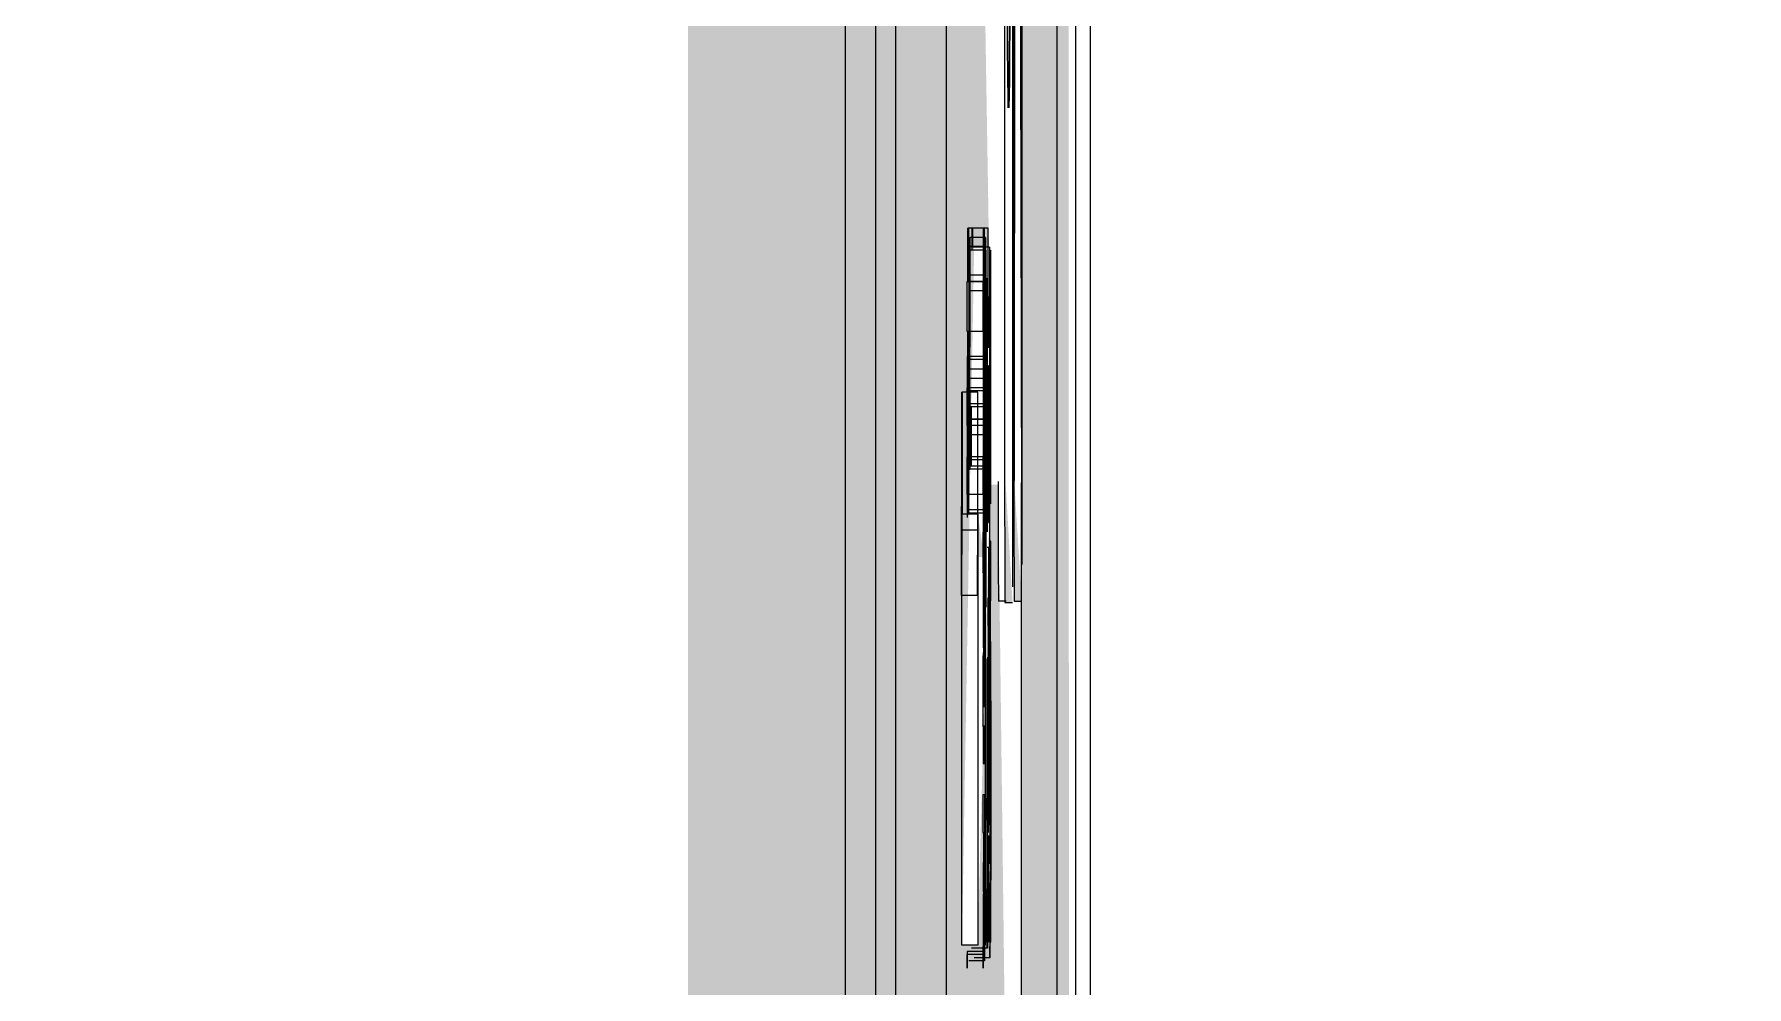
# Model space of a CAD drawing. Header units: millimetres. Extents: x 50357 to 985146, y 723188 to 1803594.
# Drawn here: x 863051.5 to 863160.2, y 746554.5 to 746615 of the extents above; entities that cross this region are included whole.
import ezdxf

# ---------------------------------------------------------------- set-up
doc = ezdxf.new("R2010")
doc.units = ezdxf.units.MM
doc.header["$LTSCALE"] = 3
doc.header["$MEASUREMENT"] = 0
doc.layers.add('A-GENM', color=7, linetype='Continuous', lineweight=13, true_color=0x6e6e6e)
doc.layers.add('I-WALL', color=7, linetype='Continuous', lineweight=25, true_color=0x6e6e6e)
doc.layers.add('Hatch (HOR not under LTC submission)', color=252, linetype='Continuous', lineweight=35)

# ---------------------------------------------------------------- blocks, each defined once
blk = doc.blocks.new('Airport-Express3 - Airport-Express-5251708-SEC D_2')
at = {"layer": 'A-GENM'}
h = blk.add_hatch(color=256, dxfattribs=at)
h.paths.add_polyline_path([(-689427.02, 22397.56), (-689427, 22397.56), (-689427.01, 22404.3)], flags=0)
h.paths.add_polyline_path([(-689426.55, 22397.56), (-689426.52, 22397.56), (-689426.62, 22431)], flags=0)
for points in [[(-689427.01, 22390.04), (-689426.53, 22390.04), (-689427, 22397.51)], [(-689427.6, 22393.2), (-689427.58, 22393.2), (-689427.62, 22393.2)]]:
    blk.add_hatch(color=256, dxfattribs=at).paths.add_polyline_path(points, flags=0)
for p, q in [((-689427.03, 22582.52), (-689427.03, 22397.51)), ((-689426.52, 22431.1), (-689426.52, 22397.56)), ((-689427.53, 22390.04), (-689428.01, 22390.04)), ((-689427.01, 22390.04), (-689426.53, 22390.04))]:
    blk.add_line(p, q, dxfattribs=at)
for centre, major_axis, start_param, end_param in [((-689426.12, 22237.79), (0, 384.02), 0.799388, 1.154144), ((-689428.19, 21824.77), (0, 859.41), 5.433833, 5.626143), ((-689426.12, 22237.79), (0, 384.02), 0.990067, 1.154144), ((-689427.12, 22237.79), (0, 384.02), 1.14146, 1.154144), ((-689427.12, 22237.79), (0, 384.02), 1.141569, 1.154144), ((-689428.01, 22397.54), (0, 7.5), 1.581731, 2.187589), ((-689427.01, 22397.54), (0, 7.5), 1.5751, 2.187589), ((-689426.53, 22397.54), (0, 6.17), 3.973989, 4.71582), ((-689426.53, 22397.54), (0, 7.5), 3.954343, 4.715207), ((-689428.01, 22397.54), (0, 7.5), 2.187589, 3.141593), ((-689427.01, 22397.54), (0, 7.5), 2.187589, 3.141593)]:
    blk.add_ellipse(centre, major_axis=major_axis, ratio=0.002593, start_param=start_param, end_param=end_param, dxfattribs=at)
blk = doc.blocks.new('MTR3 - MTR-5251779-SEC D_2')
at = {"layer": 'A-GENM'}
blk.add_hatch(color=256, dxfattribs=at).paths.add_polyline_path([(-689427.6, 22389.96), (-689427.12, 22389.96), (-689427.55, 22397.46)], flags=0)
for p, q in [((-689427.62, 22582.46), (-689427.62, 22397.46)), ((-689427.1, 22397.46), (-689427.1, 22582.46)), ((-689427.6, 22389.96), (-689427.12, 22389.96))]:
    blk.add_line(p, q, dxfattribs=at)
at = {"layer": 'A-GENM', "flags": 128}
for points in [[(-689427.6, 22490.04), (-689427.59, 22474.76), (-689427.58, 22460.25), (-689427.55, 22447.23), (-689427.52, 22436.36), (-689427.48, 22428.17), (-689427.44, 22423.1), (-689427.39, 22421.37)], [(-689427.36, 22421.37), (-689427.41, 22423.1), (-689427.45, 22428.17), (-689427.49, 22436.36), (-689427.52, 22447.23), (-689427.55, 22460.25), (-689427.56, 22474.76), (-689427.57, 22490.04)], [(-689427.39, 22421.37), (-689427.35, 22423.1), (-689427.3, 22428.17), (-689427.26, 22436.36), (-689427.23, 22447.23), (-689427.21, 22460.25), (-689427.19, 22474.76), (-689427.19, 22490.04)], [(-689427.16, 22490.04), (-689427.16, 22474.76), (-689427.18, 22460.25), (-689427.2, 22447.23), (-689427.24, 22436.36), (-689427.28, 22428.17), (-689427.32, 22423.1), (-689427.36, 22421.37)]]:
    blk.add_lwpolyline(points, dxfattribs=at)
at = {"layer": 'A-GENM'}
for centre, start_param, end_param in [((-689427.6, 22397.46), 1.570796, 3.141593), ((-689427.12, 22397.46), 3.665192, 4.712389)]:
    blk.add_ellipse(centre, major_axis=(0, 7.5), ratio=0.002593, start_param=start_param, end_param=end_param, dxfattribs=at)
blk = doc.blocks.new('Lift Signage2 - Lift Signage-5252071-SEC D_2')
at = {"layer": 'A-GENM'}
for points in [[(-689429.33, 22392.86), (-689428.91, 22392.86), (-689429.33, 22395.57)], [(-689428.85, 22369.79), (-689428.82, 22369.79), (-689428.85, 22387.69)], [(-689428.82, 22379.33), (-689428.8, 22379.33), (-689428.82, 22386.07)], [(-689428.77, 22375.36), (-689428.7, 22375.36), (-689428.77, 22379.33)], [(-689428.77, 22373.57), (-689428.5, 22373.57), (-689428.77, 22375.36)]]:
    blk.add_hatch(color=256, dxfattribs=at).paths.add_polyline_path(points, flags=0)
for p, q in [((-689429.96, 22410.36), (-689429.96, 22413.74)), ((-689428.96, 22413.74), (-689429.96, 22413.74)), ((-689428.96, 22413.74), (-689429.96, 22413.74)), ((-689429.93, 22410.36), (-689429.93, 22413.74)), ((-689428.93, 22413.74), (-689429.93, 22413.74)), ((-689428.92, 22413.74), (-689429.92, 22413.74)), ((-689429.68, 22412.35), (-689429.68, 22413.74)), ((-689428.68, 22413.74), (-689429.68, 22413.74)), ((-689428.67, 22413.74), (-689429.67, 22413.74)), ((-689428.96, 22413.74), (-689428.96, 22413.74)), ((-689428.96, 22413.74), (-689428.96, 22410.36)), ((-689428.92, 22413.74), (-689428.93, 22413.74)), ((-689428.93, 22413.74), (-689428.93, 22410.36)), ((-689428.67, 22413.74), (-689428.68, 22413.74)), ((-689428.68, 22413.74), (-689428.68, 22409.36)), ((-689429.96, 22412.55), (-689429.96, 22410.36)), ((-689428.96, 22412.55), (-689429.96, 22412.55)), ((-689429.92, 22412.57), (-689429.92, 22410.36)), ((-689428.92, 22412.57), (-689429.92, 22412.57)), ((-689429.84, 22413.14), (-689429.83, 22410.76)), ((-689428.84, 22413.14), (-689429.84, 22413.14)), ((-689429.82, 22402.4), (-689429.82, 22412.35)), ((-689428.82, 22412.35), (-689429.82, 22412.35)), ((-689428.67, 22412.54), (-689429.67, 22412.54)), ((-689428.59, 22412.54), (-689429.59, 22412.54)), ((-689428.96, 22410.36), (-689428.96, 22412.55)), ((-689428.92, 22410.36), (-689428.92, 22412.57)), ((-689428.83, 22410.76), (-689428.84, 22413.14)), ((-689428.82, 22412.35), (-689428.82, 22402.4)), ((-689428.67, 22409.36), (-689428.67, 22412.54)), ((-689428.59, 22412.54), (-689428.59, 22401.21)), ((-689428.5, 22396.24), (-689428.5, 22412.35)), ((-689430, 22407.18), (-689430, 22410.36)), ((-689429, 22410.36), (-689430, 22410.36)), ((-689429.96, 22410.36), (-689428.96, 22410.36)), ((-689428.93, 22410.36), (-689429.93, 22410.36)), ((-689429.89, 22410.36), (-689429.89, 22407.18)), ((-689428.83, 22410.76), (-689429.83, 22410.76)), ((-689428.96, 22410.36), (-689429, 22410.36)), ((-689429, 22410.36), (-689429, 22407.18)), ((-689428.93, 22410.36), (-689428.96, 22410.36)), ((-689428.89, 22410.36), (-689428.92, 22410.36)), ((-689428.89, 22407.18), (-689428.89, 22410.36)), ((-689428.76, 22406.78), (-689428.76, 22410.56)), ((-689428.83, 22409.76), (-689429.83, 22409.76)), ((-689428.73, 22409.36), (-689428.73, 22394.45)), ((-689428.62, 22409.36), (-689428.67, 22409.36)), ((-689428.62, 22406.18), (-689428.62, 22409.36)), ((-689429, 22407.18), (-689430, 22407.18)), ((-689429.96, 22407.18), (-689429.96, 22404.79)), ((-689429.96, 22405.58), (-689429.96, 22407.18)), ((-689428.96, 22407.18), (-689429.96, 22407.18)), ((-689429.93, 22404.79), (-689429.93, 22407.18)), ((-689428.93, 22407.18), (-689429.93, 22407.18)), ((-689429.92, 22407.18), (-689429.92, 22405.39)), ((-689429, 22407.18), (-689428.96, 22407.18)), ((-689428.96, 22407.18), (-689428.96, 22405.58)), ((-689428.96, 22404.79), (-689428.96, 22407.18)), ((-689428.96, 22407.18), (-689428.93, 22407.18)), ((-689428.93, 22407.18), (-689428.93, 22404.79)), ((-689428.92, 22405.39), (-689428.92, 22407.18)), ((-689428.92, 22407.18), (-689428.89, 22407.18)), ((-689429.97, 22403.6), (-689429.97, 22405.58)), ((-689428.97, 22405.58), (-689429.97, 22405.58)), ((-689428.96, 22405.58), (-689429.96, 22405.58)), ((-689428.96, 22405.58), (-689428.97, 22405.58)), ((-689428.97, 22405.58), (-689428.97, 22403.6)), ((-689428.72, 22406.18), (-689428.62, 22406.18)), ((-689429.96, 22404.79), (-689429.96, 22403.6)), ((-689428.93, 22404.79), (-689429.93, 22404.79)), ((-689429.92, 22401.61), (-689429.92, 22404.79)), ((-689428.92, 22404.79), (-689429.92, 22404.79)), ((-689428.91, 22405.39), (-689429.91, 22405.39)), ((-689428.96, 22403.6), (-689428.96, 22404.79)), ((-689428.96, 22404.79), (-689428.96, 22404.79)), ((-689428.93, 22404.79), (-689428.92, 22404.79)), ((-689428.91, 22405.39), (-689428.92, 22405.39)), ((-689428.92, 22404.79), (-689428.92, 22401.61)), ((-689428.65, 22404.99), (-689428.66, 22404.99)), ((-689428.66, 22404.99), (-689428.66, 22402.6)), ((-689429.99, 22401.21), (-689429.99, 22403.6)), ((-689428.99, 22403.6), (-689429.99, 22403.6)), ((-689428.97, 22403.6), (-689429.97, 22403.6)), ((-689429.94, 22403.6), (-689429.94, 22401.21)), ((-689429.91, 22404.19), (-689429.91, 22401.61)), ((-689428.91, 22404.19), (-689429.91, 22404.19)), ((-689429.84, 22403.4), (-689429.83, 22401.61)), ((-689428.84, 22403.4), (-689429.84, 22403.4)), ((-689428.97, 22403.6), (-689428.99, 22403.6)), ((-689428.99, 22403.6), (-689428.99, 22401.21)), ((-689428.94, 22403.6), (-689428.96, 22403.6)), ((-689428.94, 22401.21), (-689428.94, 22403.6)), ((-689428.91, 22401.61), (-689428.91, 22404.19)), ((-689428.83, 22401.61), (-689428.84, 22403.4)), ((-689428.65, 22402.6), (-689428.65, 22403.79)), ((-689429.33, 22403.33), (-689430.33, 22403.33)), ((-689430.32, 22403.33), (-689430.32, 22395.57)), ((-689429.86, 22399.02), (-689429.87, 22402.6)), ((-689429.87, 22402.6), (-689428.87, 22402.6)), ((-689429.83, 22398.62), (-689429.83, 22402.4)), ((-689428.83, 22402.4), (-689429.83, 22402.4)), ((-689428.82, 22402.4), (-689429.82, 22402.4)), ((-689429.79, 22402.4), (-689429.79, 22398.62)), ((-689429.73, 22398.62), (-689429.73, 22402.4)), ((-689429.32, 22403.33), (-689429.33, 22403.33)), ((-689429.32, 22395.57), (-689429.32, 22403.33)), ((-689428.87, 22402.6), (-689428.86, 22399.02)), ((-689428.82, 22402.4), (-689428.83, 22402.4)), ((-689428.83, 22402.4), (-689428.83, 22398.62)), ((-689428.79, 22398.62), (-689428.79, 22402.4)), ((-689428.66, 22402.6), (-689428.68, 22402.6)), ((-689428.63, 22402.6), (-689428.65, 22402.6)), ((-689428.63, 22399.42), (-689428.63, 22402.6)), ((-689429.94, 22398.43), (-689429.94, 22401.61)), ((-689428.94, 22401.61), (-689429.94, 22401.61)), ((-689428.92, 22401.61), (-689429.92, 22401.61)), ((-689429.9, 22401.61), (-689429.9, 22398.43)), ((-689429.83, 22401.61), (-689428.83, 22401.61)), ((-689428.92, 22401.61), (-689428.94, 22401.61)), ((-689428.94, 22401.61), (-689428.94, 22398.43)), ((-689428.9, 22401.61), (-689428.91, 22401.61)), ((-689428.9, 22398.43), (-689428.9, 22401.61)), ((-689428.99, 22401.21), (-689429.99, 22401.21)), ((-689429.97, 22399.22), (-689429.97, 22401.21)), ((-689428.97, 22401.21), (-689429.97, 22401.21)), ((-689429.96, 22401.21), (-689429.96, 22399.22)), ((-689429.84, 22400.61), (-689429.84, 22398.43)), ((-689428.84, 22400.61), (-689429.84, 22400.61)), ((-689428.99, 22401.21), (-689428.97, 22401.21)), ((-689428.97, 22401.21), (-689428.97, 22399.22)), ((-689428.96, 22399.22), (-689428.96, 22401.21)), ((-689428.96, 22401.21), (-689428.94, 22401.21)), ((-689428.84, 22394.85), (-689428.84, 22400.61)), ((-689428.59, 22401.21), (-689428.6, 22401.21)), ((-689428.6, 22401.21), (-689428.6, 22397.43)), ((-689428.56, 22397.43), (-689428.56, 22401.21)), ((-689428.56, 22401.21), (-689428.56, 22397.43)), ((-689430, 22396.83), (-689430, 22399.22)), ((-689429, 22399.22), (-689430, 22399.22)), ((-689428.97, 22399.22), (-689429.97, 22399.22)), ((-689429.94, 22399.22), (-689429.94, 22396.83)), ((-689428.97, 22399.22), (-689429, 22399.22)), ((-689429, 22399.22), (-689429, 22396.83)), ((-689428.94, 22399.22), (-689428.96, 22399.22)), ((-689428.94, 22396.83), (-689428.94, 22399.22)), ((-689428.68, 22399.42), (-689428.66, 22399.42)), ((-689428.66, 22399.42), (-689428.66, 22397.43)), ((-689428.65, 22395.04), (-689428.65, 22399.42)), ((-689428.65, 22399.42), (-689428.63, 22399.42)), ((-689428.94, 22398.43), (-689429.94, 22398.43)), ((-689428.92, 22398.43), (-689429.92, 22398.43)), ((-689429.91, 22395.57), (-689429.91, 22398.43)), ((-689428.91, 22398.43), (-689429.91, 22398.43)), ((-689428.91, 22398.43), (-689429.91, 22398.43)), ((-689428.86, 22399.02), (-689429.86, 22399.02)), ((-689428.83, 22398.62), (-689429.83, 22398.62)), ((-689428.82, 22398.62), (-689429.82, 22398.62)), ((-689428.94, 22398.43), (-689428.92, 22398.43)), ((-689428.91, 22398.43), (-689428.91, 22398.43)), ((-689428.91, 22398.43), (-689428.91, 22392.86)), ((-689428.83, 22398.62), (-689428.82, 22398.62)), ((-689428.82, 22398.62), (-689428.82, 22389.68)), ((-689428.75, 22394.45), (-689428.75, 22398.23)), ((-689428.66, 22397.43), (-689428.68, 22397.43)), ((-689428.6, 22397.43), (-689428.59, 22397.43)), ((-689428.59, 22397.43), (-689428.59, 22382.32)), ((-689429, 22396.83), (-689430, 22396.83)), ((-689428.98, 22396.83), (-689429.98, 22396.83)), ((-689428.97, 22396.83), (-689429.97, 22396.83)), ((-689429.96, 22395.57), (-689429.96, 22396.83)), ((-689428.96, 22396.83), (-689429.96, 22396.83)), ((-689429.95, 22396.83), (-689429.95, 22395.57)), ((-689428.94, 22395.84), (-689429.95, 22395.84)), ((-689429, 22396.83), (-689428.98, 22396.83)), ((-689428.97, 22396.83), (-689428.96, 22396.83)), ((-689428.96, 22396.83), (-689428.96, 22394.85)), ((-689428.95, 22395.24), (-689428.95, 22396.83)), ((-689428.95, 22396.83), (-689428.94, 22396.83)), ((-689428.94, 22394.65), (-689428.94, 22395.84)), ((-689428.94, 22395.84), (-689428.94, 22395.84)), ((-689430.33, 22395.57), (-689430.35, 22390.4)), ((-689430.33, 22368.2), (-689430.33, 22395.57)), ((-689429.33, 22395.57), (-689430.33, 22395.57)), ((-689428.93, 22395.64), (-689429.93, 22395.64)), ((-689429.35, 22390.4), (-689429.33, 22395.57)), ((-689429.33, 22395.57), (-689429.33, 22368.2)), ((-689428.93, 22395.64), (-689428.94, 22393.45)), ((-689428.84, 22389.68), (-689428.84, 22394.85)), ((-689428.69, 22395.04), (-689428.65, 22395.04)), ((-689430.35, 22390.4), (-689430.35, 22394.55)), ((-689429.35, 22394.55), (-689430.35, 22394.55)), ((-689429.35, 22394.55), (-689429.35, 22390.4)), ((-689429, 22394.05), (-689429, 22391.86)), ((-689428.96, 22394.65), (-689428.97, 22394.65)), ((-689428.97, 22394.65), (-689428.97, 22391.47)), ((-689428.95, 22394.65), (-689428.95, 22394.65)), ((-689428.49, 22393.85), (-689428.57, 22393.85)), ((-689428.49, 22390.07), (-689428.49, 22393.85)), ((-689428.96, 22391.47), (-689428.96, 22393.45)), ((-689428.96, 22393.26), (-689428.94, 22393.26)), ((-689428.94, 22393.45), (-689428.93, 22390.67)), ((-689428.82, 22392.86), (-689428.83, 22393.45)), ((-689428.62, 22393.45), (-689428.72, 22393.45)), ((-689428.62, 22390.27), (-689428.62, 22393.45)), ((-689428.97, 22391.47), (-689428.99, 22391.47)), ((-689428.99, 22391.47), (-689428.99, 22389.08)), ((-689428.94, 22391.47), (-689428.96, 22391.47)), ((-689428.94, 22389.08), (-689428.94, 22391.47)), ((-689428.91, 22388.28), (-689428.92, 22391.47)), ((-689428.88, 22389.87), (-689428.89, 22392.06)), ((-689428.89, 22392.06), (-689428.89, 22389.68)), ((-689429.35, 22390.4), (-689430.35, 22390.4)), ((-689428.88, 22386.89), (-689428.88, 22389.87)), ((-689428.87, 22389.87), (-689428.86, 22385.9)), ((-689428.86, 22385.9), (-689428.85, 22389.68)), ((-689428.85, 22389.68), (-689428.85, 22368.2)), ((-689428.67, 22390.27), (-689428.67, 22388.48)), ((-689428.67, 22388.48), (-689428.67, 22390.27)), ((-689428.67, 22390.27), (-689428.62, 22390.27)), ((-689428.54, 22387.49), (-689428.53, 22390.07)), ((-689428.53, 22390.07), (-689428.49, 22390.07)), ((-689428.99, 22389.08), (-689428.97, 22389.08)), ((-689428.97, 22389.08), (-689428.97, 22386.89)), ((-689428.96, 22387.09), (-689428.96, 22389.08)), ((-689428.96, 22389.08), (-689428.94, 22389.08)), ((-689428.92, 22388.88), (-689428.91, 22385.1)), ((-689428.91, 22385.1), (-689428.91, 22388.28)), ((-689428.64, 22388.48), (-689428.67, 22388.48)), ((-689428.64, 22375.36), (-689428.64, 22388.48)), ((-689428.94, 22387.69), (-689428.96, 22387.09)), ((-689428.94, 22386.29), (-689428.94, 22387.69)), ((-689428.49, 22387.49), (-689428.54, 22387.49)), ((-689428.49, 22383.71), (-689428.49, 22387.49)), ((-689428.97, 22386.89), (-689429, 22386.49)), ((-689429, 22386.49), (-689429, 22383.51)), ((-689428.7, 22386.49), (-689428.7, 22375.36)), ((-689428.99, 22383.51), (-689428.94, 22385.3)), ((-689428.94, 22385.3), (-689428.94, 22383.31)), ((-689428.64, 22385.3), (-689428.64, 22383.11)), ((-689428.57, 22385.7), (-689428.58, 22383.91)), ((-689428.53, 22383.71), (-689428.52, 22383.71)), ((-689428.51, 22383.71), (-689428.5, 22383.71)), ((-689428.5, 22383.71), (-689428.5, 22373.57)), ((-689428.98, 22382.12), (-689428.98, 22379.73)), ((-689428.9, 22382.12), (-689428.98, 22382.12)), ((-689428.9, 22379.73), (-689428.9, 22382.12)), ((-689428.59, 22382.32), (-689428.6, 22380.53)), ((-689428.6, 22376.76), (-689428.57, 22381.72)), ((-689428.57, 22381.72), (-689428.56, 22378.74)), ((-689428.64, 22380.73), (-689428.64, 22378.54)), ((-689428.98, 22379.73), (-689428.9, 22379.73)), ((-689428.6, 22380.53), (-689428.6, 22376.15)), ((-689428.88, 22377.74), (-689429, 22377.74)), ((-689429, 22377.74), (-689429, 22375.36)), ((-689428.88, 22375.36), (-689428.88, 22377.74)), ((-689428.84, 22377.54), (-689428.83, 22376.15)), ((-689428.56, 22376.55), (-689428.56, 22373.37)), ((-689429, 22375.36), (-689428.97, 22375.36)), ((-689428.97, 22375.36), (-689428.97, 22371.58)), ((-689428.96, 22371.58), (-689428.95, 22375.36)), ((-689428.95, 22375.36), (-689428.93, 22375.36)), ((-689428.93, 22375.36), (-689428.93, 22374.16)), ((-689428.92, 22375.36), (-689428.88, 22375.36)), ((-689428.65, 22375.16), (-689428.66, 22372.57)), ((-689428.93, 22374.16), (-689428.92, 22372.18)), ((-689428.68, 22372.99), (-689428.69, 22374.96)), ((-689428.92, 22372.18), (-689428.96, 22371.58)), ((-689428.63, 22368.4), (-689428.62, 22372.06)), ((-689428.51, 22372.18), (-689428.52, 22372.18)), ((-689428.52, 22372.18), (-689428.52, 22368.4)), ((-689428.97, 22371.58), (-689428.99, 22371.38)), ((-689428.99, 22371.38), (-689428.99, 22367.6)), ((-689428.74, 22371.78), (-689428.73, 22368)), ((-689428.72, 22371.58), (-689428.71, 22368)), ((-689428.56, 22371.18), (-689428.56, 22367.4)), ((-689428.99, 22367.8), (-689428.91, 22369.79)), ((-689428.9, 22367.2), (-689428.89, 22369.79)), ((-689428.78, 22369.79), (-689428.78, 22368.4)), ((-689429.33, 22368.2), (-689430.33, 22368.2)), ((-689428.99, 22367.8), (-689429.99, 22367.8)), ((-689428.99, 22367.6), (-689429.99, 22367.6)), ((-689428.73, 22368), (-689429.73, 22368)), ((-689428.71, 22368), (-689429.71, 22368)), ((-689428.78, 22368.4), (-689428.77, 22368.4)), ((-689428.52, 22368.4), (-689428.5, 22368.4)), ((-689428.9, 22367.2), (-689429.9, 22367.2)), ((-689428.56, 22367.4), (-689429.56, 22367.4))]:
    blk.add_line(p, q, dxfattribs=at)
for points in [[(-689429.96, 22413.74), (-689429.95, 22413.6), (-689429.95, 22413.2), (-689429.96, 22412.55)], [(-689429.92, 22413.74), (-689429.92, 22413.61), (-689429.92, 22413.22), (-689429.92, 22412.57)], [(-689429.67, 22413.74), (-689429.67, 22413.59), (-689429.67, 22413.19), (-689429.67, 22412.54)], [(-689428.96, 22412.55), (-689428.95, 22413.2), (-689428.95, 22413.6), (-689428.96, 22413.74)], [(-689428.92, 22412.57), (-689428.92, 22413.22), (-689428.92, 22413.61), (-689428.92, 22413.74)], [(-689428.67, 22412.54), (-689428.67, 22413.19), (-689428.67, 22413.59), (-689428.67, 22413.74)], [(-689429.87, 22402.6), (-689429.86, 22405.29), (-689429.85, 22408.81), (-689429.84, 22413.14)], [(-689428.84, 22413.14), (-689428.85, 22408.81), (-689428.86, 22405.29), (-689428.87, 22402.6)], [(-689429.83, 22410.76), (-689429.83, 22410.1), (-689429.83, 22409.76), (-689429.83, 22409.76)], [(-689428.83, 22409.76), (-689428.83, 22409.76), (-689428.83, 22410.1), (-689428.83, 22410.76)], [(-689429.83, 22409.76), (-689429.84, 22406.33), (-689429.85, 22402.75), (-689429.86, 22399.02)], [(-689428.86, 22399.02), (-689428.85, 22402.75), (-689428.84, 22406.33), (-689428.83, 22409.76)], [(-689429.91, 22405.39), (-689429.91, 22405.24), (-689429.91, 22404.84), (-689429.91, 22404.19)], [(-689428.91, 22404.19), (-689428.91, 22404.84), (-689428.91, 22405.24), (-689428.91, 22405.39)], [(-689428.65, 22403.79), (-689428.65, 22404.46), (-689428.65, 22404.86), (-689428.65, 22404.99)], [(-689429.85, 22398.4), (-689429.85, 22399.95), (-689429.84, 22401.61), (-689429.84, 22403.4)], [(-689428.84, 22403.4), (-689428.85, 22397.66), (-689428.86, 22393.16), (-689428.87, 22389.87)], [(-689429.83, 22401.61), (-689429.83, 22400.94), (-689429.83, 22400.61), (-689429.84, 22400.61)], [(-689428.84, 22400.61), (-689428.83, 22400.61), (-689428.83, 22400.94), (-689428.83, 22401.61)], [(-689429.92, 22395.72), (-689429.92, 22396.55), (-689429.92, 22397.45), (-689429.92, 22398.43)], [(-689429.91, 22398.43), (-689429.91, 22397.43), (-689429.91, 22396.47), (-689429.91, 22395.55)], [(-689428.92, 22398.43), (-689428.92, 22396.47), (-689428.92, 22394.81), (-689428.92, 22393.45)], [(-689428.92, 22391.47), (-689428.91, 22393.57), (-689428.91, 22395.89), (-689428.91, 22398.43)], [(-689429.98, 22395.37), (-689429.98, 22395.77), (-689429.98, 22396.26), (-689429.98, 22396.83)], [(-689429.97, 22396.83), (-689429.97, 22396.38), (-689429.97, 22395.95), (-689429.97, 22395.56)], [(-689429.95, 22395.54), (-689429.95, 22395.63), (-689429.95, 22395.73), (-689429.95, 22395.84)], [(-689428.98, 22396.83), (-689428.98, 22394.82), (-689428.99, 22393.89), (-689429, 22394.05)], [(-689429, 22391.86), (-689428.98, 22391.86), (-689428.97, 22393.52), (-689428.97, 22396.83)], [(-689428.94, 22395.84), (-689428.94, 22395.19), (-689428.95, 22394.79), (-689428.95, 22394.65)], [(-689428.96, 22394.85), (-689428.96, 22393.79), (-689428.96, 22393.26), (-689428.96, 22393.26)], [(-689428.95, 22394.65), (-689428.95, 22394.65), (-689428.95, 22394.85), (-689428.95, 22395.24)], [(-689428.92, 22393.45), (-689428.93, 22394.34), (-689428.93, 22395.06), (-689428.93, 22395.64)], [(-689428.96, 22393.45), (-689428.96, 22394.11), (-689428.96, 22394.51), (-689428.96, 22394.65)], [(-689428.94, 22393.26), (-689428.94, 22393.26), (-689428.94, 22393.72), (-689428.94, 22394.65)], [(-689428.91, 22392.86), (-689428.9, 22386.49), (-689428.9, 22383.31), (-689428.89, 22383.31)], [(-689428.83, 22393.45), (-689428.83, 22392.18), (-689428.83, 22390.91), (-689428.83, 22389.65)], [(-689428.82, 22391.66), (-689428.82, 22392.2), (-689428.82, 22392.6), (-689428.82, 22392.86)], [(-689428.89, 22387.89), (-689428.89, 22387.89), (-689428.9, 22389.38), (-689428.9, 22392.36)], [(-689428.82, 22389.65), (-689428.82, 22390.32), (-689428.82, 22390.99), (-689428.82, 22391.66)], [(-689428.93, 22390.67), (-689428.93, 22388.35), (-689428.93, 22386.9), (-689428.94, 22386.29)], [(-689428.89, 22389.68), (-689428.89, 22388.48), (-689428.89, 22387.88), (-689428.89, 22387.89)], [(-689428.54, 22390.07), (-689428.55, 22387.16), (-689428.56, 22384.84), (-689428.56, 22383.11)], [(-689428.94, 22383.31), (-689428.93, 22384.89), (-689428.92, 22386.74), (-689428.92, 22388.88)], [(-689428.89, 22383.31), (-689428.89, 22383.32), (-689428.89, 22384.51), (-689428.88, 22386.89)], [(-689428.73, 22368), (-689428.72, 22372.24), (-689428.72, 22378.37), (-689428.72, 22386.38)], [(-689429, 22383.51), (-689429, 22381.65), (-689428.99, 22381.65), (-689428.99, 22383.51)], [(-689428.56, 22378.74), (-689428.56, 22380.05), (-689428.55, 22381.71), (-689428.54, 22383.71)], [(-689428.54, 22383.71), (-689428.54, 22380.14), (-689428.55, 22377.75), (-689428.56, 22376.55)], [(-689428.56, 22373.37), (-689428.54, 22374.6), (-689428.53, 22378.05), (-689428.53, 22383.71)], [(-689428.52, 22383.71), (-689428.52, 22377.05), (-689428.54, 22372.87), (-689428.56, 22371.18)], [(-689428.56, 22367.4), (-689428.53, 22369.22), (-689428.51, 22374.65), (-689428.51, 22383.71)], [(-689428.73, 22381.6), (-689428.73, 22377.11), (-689428.73, 22373.84), (-689428.74, 22371.78)], [(-689428.6, 22376.15), (-689428.6, 22375.6), (-689428.6, 22375.8), (-689428.6, 22376.76)], [(-689428.89, 22369.79), (-689428.9, 22371.81), (-689428.91, 22373.67), (-689428.92, 22375.36)], [(-689428.62, 22372.06), (-689428.63, 22372.38), (-689428.64, 22373.41), (-689428.65, 22375.16)], [(-689428.69, 22374.96), (-689428.69, 22373.67), (-689428.7, 22372.54), (-689428.72, 22371.58)], [(-689428.68, 22371.76), (-689428.68, 22371.79), (-689428.68, 22372.2), (-689428.68, 22372.99)], [(-689428.5, 22373.57), (-689428.5, 22372.64), (-689428.51, 22372.18), (-689428.51, 22372.18)], [(-689428.5, 22368.4), (-689428.5, 22368.41), (-689428.49, 22369.93), (-689428.49, 22372.97)], [(-689428.66, 22372.57), (-689428.65, 22370.4), (-689428.64, 22369.01), (-689428.63, 22368.4)], [(-689428.77, 22368.4), (-689428.77, 22368.4), (-689428.76, 22369.52), (-689428.76, 22371.78)], [(-689428.71, 22368), (-689428.7, 22368.86), (-689428.69, 22370.12), (-689428.68, 22371.78)], [(-689428.68, 22371.78), (-689428.68, 22371.77), (-689428.68, 22371.76), (-689428.68, 22371.76)], [(-689428.91, 22369.79), (-689428.9, 22369.07), (-689428.9, 22368.2), (-689428.9, 22367.2)], [(-689429.99, 22367.8), (-689429.99, 22366.46), (-689429.99, 22366.4), (-689429.99, 22367.6)], [(-689428.99, 22367.6), (-689428.99, 22366.4), (-689428.99, 22366.46), (-689428.99, 22367.8)]]:
    blk.add_open_spline(points, degree=3, dxfattribs=at)
blk.add_open_spline([(-689430.35, 22394.55), (-689430.35, 22395.4), (-689430.35, 22396.15), (-689430.34, 22397.18), (-689430.34, 22398.24), (-689430.34, 22398.97), (-689430.33, 22399.87), (-689430.33, 22400.78), (-689430.33, 22401.33), (-689430.33, 22402.29), (-689430.33, 22403.33)], degree=3, knots=[0, 0, 0, 0, 0.00570147, 0.01120003, 0.01627153, 0.02072281, 0.02467429, 0.028202, 0.0316164, 0.03500802, 0.03500802, 0.03500802, 0.03500802], dxfattribs=at)

msp = doc.modelspace()

# ---------------------------------------------------------------- hatches: boundary and pattern name
at = {"layer": 'Hatch (HOR not under LTC submission)'}
h = msp.add_hatch(dxfattribs=at)
h.set_pattern_fill('ANSI38', color=256, scale=4000)
h.paths.add_polyline_path([(853871.7666, 751128.0064), (853871.7666, 735638.9831), (853656.482, 735638.9831), (853656.482, 728688.9831), (867744.0584, 728688.9831), (867748.3434, 751128.0064)])
at = {"layer": 'I-WALL', "lineweight": 5}
for points in [[(863093.0285, 746303.9831), (863103.0284, 746303.9831), (863103.0284, 748318.9831), (863093.0285, 748318.9831), (863093.0285, 746341.5901)], [(863104.921, 746303.9831), (863104.921, 747438.9831), (863106.2173, 747438.9831), (863106.2173, 748318.9831), (863103.0284, 748318.9831), (863103.0284, 746303.9831)], [(863109.4157, 745188.9831), (863109.4157, 747438.9831), (863106.2173, 747438.9831), (863106.2173, 745188.9831)], [(863116.4488, 745188.9831), (863116.4488, 747438.9831), (863114.1937, 747438.9831), (863114.1937, 746183.9831), (863115.7852, 746183.9831), (863115.7852, 746163.9831), (863114.1937, 746163.9831), (863114.1937, 746144.4831), (863115.7852, 746144.4831), (863115.7852, 746124.4831), (863114.1937, 746124.4831), (863114.1937, 745188.9831)]]:
    msp.add_hatch(color=256, dxfattribs=at).paths.add_polyline_path(points, flags=0)
h = msp.add_hatch(color=256, dxfattribs=at)
h.paths.add_polyline_path([(863116.4488, 746303.9831), (863116.4488, 747438.9831), (863114.1937, 747438.9831), (863114.2371, 746303.9831)], flags=0)
h.paths.add_polyline_path([(863116.9341, 747438.9831), (863118.5653, 747438.9831), (863118.5653, 747538.4831), (863116.9341, 747538.4831), (863116.9341, 747458.2499)], flags=0)
h.paths.add_polyline_path([(863118.5653, 747688.4831), (863118.5653, 748318.9831), (863116.9341, 748318.9831), (863117.0489, 747688.4831)], flags=0)
at = {"layer": 'I-WALL'}
for points in [[(863104.921, 745188.9831), (863106.2173, 745188.9831), (863106.2173, 747438.9831), (863104.921, 747438.9831), (863104.921, 745224.9302)], [(863116.4488, 745188.9831), (863117.6414, 745188.9831), (863116.9341, 747438.9831), (863116.4488, 747438.9831), (863116.4488, 745224.9302)]]:
    msp.add_hatch(color=256, dxfattribs=at).paths.add_polyline_path(points, flags=0)
h = msp.add_hatch(color=256, dxfattribs=at)
h.paths.add_polyline_path([(863114.1937, 745188.9831), (863113.3278, 745954.4831), (863111.6816, 745954.4831), (863112.5, 746253.9831), (863113.9408, 746253.9831), (863112.8947, 746337.3105), (863112.1357, 746337.3105), (863111.1316, 746369.0582), (863110.8501, 746369.0582), (863111.9292, 746404.0582), (863112.1357, 746404.0582), (863111.0137, 746518.0955), (863110.7481, 746518.0955), (863111.9343, 746553.0955), (863112.6953, 746553.0955), (863113.8482, 746491.4741), (863113.8806, 746491.474), (863112.7185, 746586.4404), (863112.1947, 746586.4144), (863111.4186, 746557.1815), (863110.4186, 746557.1815), (863111.1947, 746601.528), (863112.1353, 746601.528), (863111.0454, 746668.3623), (863110.7482, 746668.3623), (863111.8343, 746703.3623), (863112.1353, 746703.3623), (863111.0993, 746707.6421), (863110.7704, 746707.6421), (863111.9323, 746752.9831), (863112.1353, 746752.9911), (863113.2347, 746778.9404), (863113.6256, 746778.9404), (863114.1937, 746988.0773), (863114.1937, 747438.9831), (863109.4157, 747438.9831), (863109.4157, 745188.9831)], flags=0)
h.paths.add_polyline_path([(863111.4207, 746410.5256), (863110.9292, 746410.5256), (863111.4958, 746410.5256)], flags=0)
h.paths.add_polyline_path([(863111.9323, 746727.3296), (863112.1353, 746727.3296), (863111.8343, 746727.3296)], flags=0)
h.paths.add_polyline_path([(863112.0638, 746735.0596), (863112.1353, 746735.0596), (863112.0638, 746743.6365)], flags=0)
h.paths.add_polyline_path([(863114.1041, 746739.779), (863114.1937, 746739.7791), (863114.0994, 746739.7791)], flags=0)
h.paths.add_polyline_path([(863111.4093, 746939.7803), (863110.0482, 746939.7803), (863110.0482, 747333.9102), (863111.4093, 747333.9102), (863111.4093, 746988.0773)], flags=0)
h.paths.add_polyline_path([(863112.213, 746939.8502), (863112.213, 747333.823), (863113.5741, 747333.823), (863113.5741, 746939.8502)], flags=0)

# ---------------------------------------------------------------- linework, layer by layer
for p, q in [((863103.0284, 745188.9831), (863103.0284, 748318.9831)), ((863118.5653, 747538.4831), (863118.5653, 746303.9831)), ((863104.921, 747438.9831), (863104.921, 745188.9831)), ((863106.2173, 745188.9831), (863106.2173, 747438.9831)), ((863109.4157, 747438.9831), (863109.4157, 745188.9831)), ((863116.4488, 747438.9831), (863116.4488, 745188.9831)), ((863117.6414, 745188.9831), (863117.6414, 747438.9831)), ((863114.1937, 746520.6393), (863114.1937, 746586.5433))]:
    msp.add_line(p, q, dxfattribs=at)

# ---------------------------------------------------------------- block references
at = {"layer": 'A-GENM'}
for name in ['Airport-Express3 - Airport-Express-5251708-SEC D_2', 'MTR3 - MTR-5251779-SEC D_2', 'Lift Signage2 - Lift Signage-5252071-SEC D_2']:
    msp.add_blockref(name, (1552540.7499, 724188.9831), dxfattribs=at)

doc.saveas('drawing.dxf')
